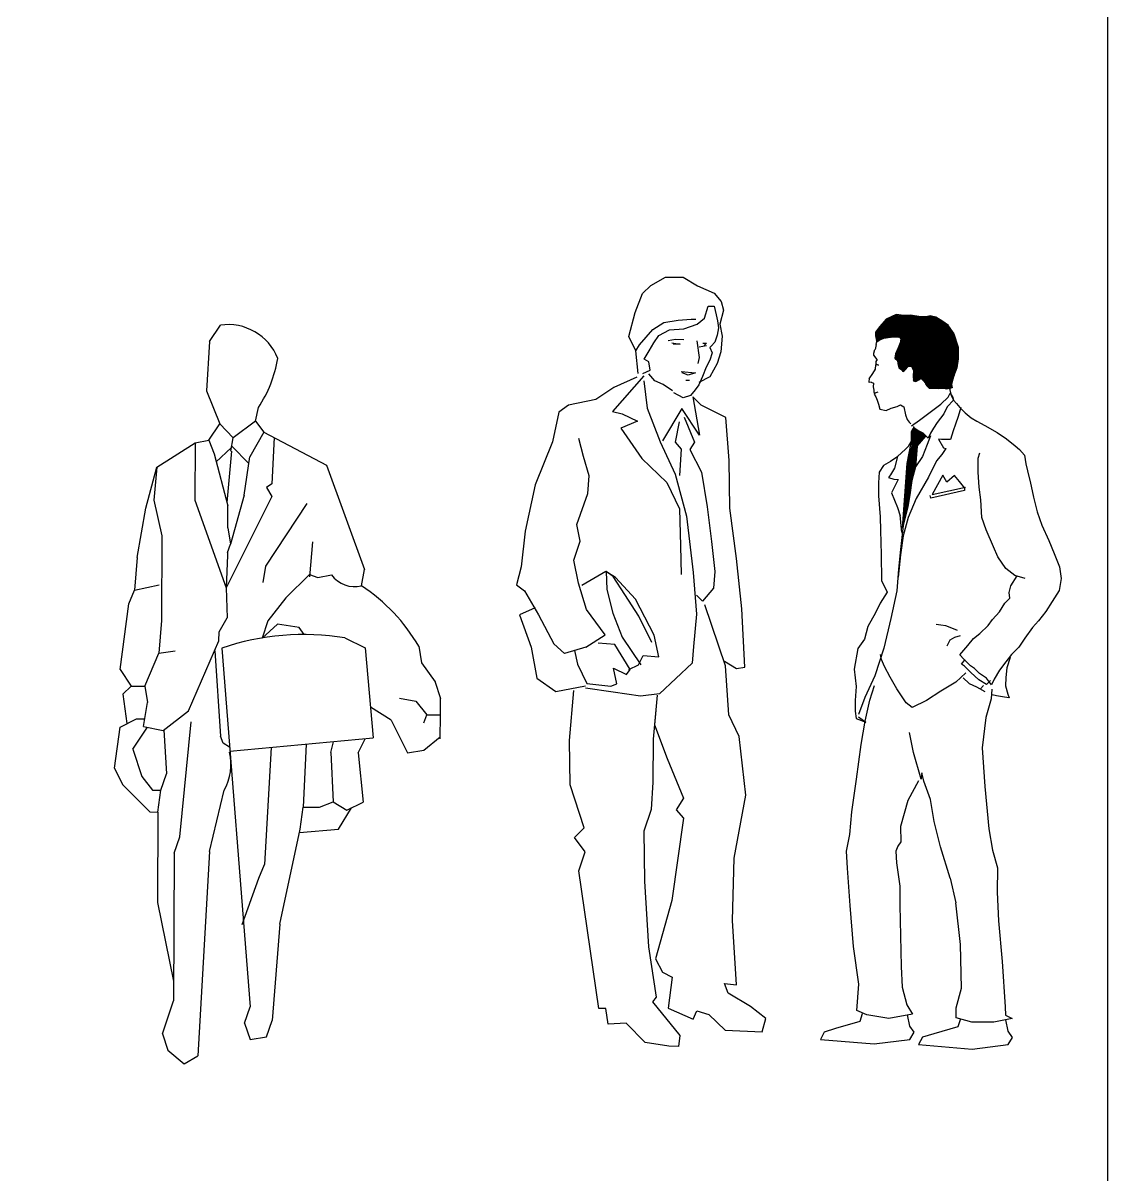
# Model space of a CAD drawing. Header units: millimetres. Extents: x 577 to 2337, y 236 to 943.
# Drawn here: x 760.861 to 763.358, y 705.324 to 707.976 of the extents above; entities that cross this region are included whole.
import ezdxf

# ---------------------------------------------------------------- set-up
doc = ezdxf.new("R2010")
doc.units = ezdxf.units.MM
doc.header["$LTSCALE"] = 0.01
doc.layers.add('06-Furn', color=4, linetype='Continuous')

# ---------------------------------------------------------------- blocks, each defined once
blk = doc.blocks.new('4')
at = {"layer": '06-Furn', "color": 8}
for p, q in [((0.0579, 1.663), (0.0833, 1.7006)), ((0.0579, 1.663), (0.0511, 1.5496)), ((0.0511, 1.5496), (0.0822, 1.4738)), ((0.1642, 1.4798), (0.1706, 1.5112)), ((0.0569, 1.4362), (0.0822, 1.4738)), ((0.0822, 1.4738), (0.1125, 1.4416)), ((0.1642, 1.4798), (0.1125, 1.4416)), ((0.1642, 1.4798), (0.183, 1.4545)), ((0.0253, 1.43), (0.0569, 1.4362)), ((0.0569, 1.4362), (0.0693, 1.4046)), ((0.1072, 1.4107), (0.1125, 1.4416)), ((0.183, 1.4545), (0.1512, 1.3979)), ((0.183, 1.4545), (0.3275, 1.3782)), ((0.207, 1.4418), (0.2014, 1.3353)), ((-0.0631, 1.3737), (0.0253, 1.43)), ((0.0253, 1.43), (0.0248, 1.2977)), ((0.1086, 1.419), (0.0728, 1.3856)), ((0.1087, 1.4107), (0.0983, 1.2925)), ((0.1092, 1.4224), (0.1489, 1.3826)), ((0.0693, 1.4046), (0.1003, 1.2848)), ((0.1382, 1.3098), (0.1512, 1.3979)), ((-0.0887, 1.2793), (-0.0631, 1.3737)), ((-0.0631, 1.3737), (-0.0697, 1.2981)), ((0.3275, 1.3782), (0.4146, 1.1384)), ((0.2014, 1.3353), (0.189, 1.3267)), ((0.189, 1.3267), (0.2014, 1.3067)), ((0.2014, 1.3067), (0.0963, 1.096)), ((0.1382, 1.3098), (0.1062, 1.1965)), ((-0.1081, 1.166), (-0.0887, 1.2793)), ((-0.0697, 1.2981), (-0.0512, 1.2161)), ((0.0248, 1.2977), (0.0963, 1.096)), ((0.1001, 1.2344), (0.1003, 1.2848)), ((0.1879, 1.1458), (0.283, 1.2902)), ((0.1001, 1.2344), (0.1062, 1.1965)), ((-0.0512, 1.2161), (-0.0521, 1.0208)), ((0.0998, 1.1777), (0.1062, 1.1965)), ((0.2952, 1.202), (0.2881, 1.1212)), ((0.0998, 1.1714), (0.0963, 1.096)), ((0.0998, 1.1777), (0.0998, 1.1714)), ((-0.1081, 1.166), (-0.1148, 1.0904)), ((0.1814, 1.108), (0.1879, 1.1458)), ((0.2886, 1.1264), (0.234, 1.073)), ((0.2886, 1.1264), (0.3075, 1.12)), ((0.3075, 1.12), (0.339, 1.1262)), ((0.4082, 1.1007), (0.4146, 1.1384)), ((-0.1275, 1.059), (-0.1148, 1.0904)), ((-0.1148, 1.0904), (-0.058, 1.1028)), ((0.0963, 1.096), (0.0985, 1.0269)), ((0.234, 1.073), (0.1922, 1.0198)), ((-0.1471, 0.9079), (-0.1275, 1.059)), ((-0.0521, 1.0208), (-0.0587, 0.9453)), ((0.0801, 0.995), (0.0985, 1.0269)), ((0.1922, 1.0198), (0.1791, 0.9805)), ((0.215, 1.0122), (0.1791, 0.9805)), ((0.2645, 1.0046), (0.215, 1.0122)), ((0.08, 0.974), (0.0801, 0.995)), ((0.2759, 0.9885), (0.2645, 1.0046)), ((0.01, 0.8127), (0.08, 0.974)), ((0.0862, 0.9572), (0.1518, 0.1316)), ((0.37, 0.9811), (0.4161, 0.9578)), ((0.4161, 0.9578), (0.4352, 0.7504)), ((0.5398, 0.9615), (0.546, 0.9236)), ((-0.0906, 0.8698), (-0.0587, 0.9453)), ((-0.0587, 0.9453), (-0.0209, 0.9514)), ((0.0701, 0.9514), (0.0838, 0.7546)), ((-0.1471, 0.9079), (-0.1221, 0.87)), ((0.546, 0.9236), (0.5773, 0.8794)), ((0.5767, 0.8813), (0.5897, 0.8415)), ((-0.1411, 0.8511), (-0.1221, 0.87)), ((-0.1411, 0.8511), (-0.1317, 0.7835)), ((-0.1221, 0.87), (-0.0906, 0.8698)), ((-0.0906, 0.8698), (-0.0844, 0.832)), ((-0.0938, 0.7772), (-0.0844, 0.832)), ((0.4952, 0.842), (0.533, 0.8355)), ((0.533, 0.8355), (0.558, 0.8039)), ((0.5895, 0.8038), (0.5897, 0.8415)), ((-0.0482, 0.7678), (0.01, 0.8127)), ((0.4761, 0.7917), (0.4287, 0.8215)), ((0.5516, 0.785), (0.558, 0.8039)), ((0.558, 0.8039), (0.5895, 0.8038)), ((0.5893, 0.7481), (0.5895, 0.8038)), ((-0.1607, 0.6811), (-0.1477, 0.7756)), ((-0.1477, 0.7756), (-0.1098, 0.7943)), ((-0.1185, 0.725), (-0.0847, 0.7753)), ((-0.1098, 0.7943), (-0.0909, 0.7942)), ((-0.0938, 0.7772), (-0.0482, 0.7678)), ((-0.0102, 0.523), (0.0162, 0.7874)), ((0.4761, 0.7917), (0.5135, 0.7159)), ((-0.0469, 0.7688), (-0.0411, 0.668)), ((0.0899, 0.7388), (0.0838, 0.7546)), ((0.1051, 0.7197), (0.4352, 0.7504)), ((0.4001, 0.7164), (0.4164, 0.7486)), ((0.5514, 0.722), (0.5893, 0.7534)), ((-0.1185, 0.725), (-0.0978, 0.6619)), ((0.1043, 0.7294), (0.0899, 0.7388)), ((0.1998, 0.7285), (0.1848, 0.4591)), ((0.2808, 0.736), (0.2736, 0.591)), ((0.3371, 0.7167), (0.3435, 0.7419)), ((0.3371, 0.7167), (0.3429, 0.6033)), ((0.4001, 0.7164), (0.4122, 0.6029)), ((0.5135, 0.7159), (0.5514, 0.722)), ((-0.1607, 0.6811), (-0.142, 0.6432)), ((-0.0539, 0.6302), (-0.0411, 0.668)), ((-0.142, 0.6432), (-0.0793, 0.58)), ((-0.0978, 0.6619), (-0.0728, 0.6303)), ((-0.0728, 0.6303), (-0.0539, 0.6302)), ((-0.0604, 0.5799), (-0.0539, 0.6302)), ((0.0583, 0.4894), (0.0918, 0.63)), ((0.267, 0.5406), (0.2736, 0.591)), ((0.2736, 0.591), (0.3114, 0.5908)), ((0.3114, 0.5908), (0.3429, 0.6033)), ((0.3429, 0.6033), (0.3743, 0.5842)), ((0.3552, 0.5402), (0.3852, 0.5896)), ((0.3743, 0.5842), (0.4122, 0.6029)), ((-0.0793, 0.58), (-0.0604, 0.5799)), ((-0.0604, 0.5799), (-0.0613, 0.372)), ((0.2197, 0.3216), (0.267, 0.5406)), ((0.2654, 0.5331), (0.3552, 0.5402)), ((-0.023, 0.4852), (-0.0102, 0.523)), ((-0.023, 0.4852), (-0.0245, 0.145)), ((0.0583, 0.4894), (0.0316, 0.0188)), ((0.172, 0.4276), (0.1848, 0.4591)), ((0.1337, 0.3207), (0.172, 0.4276)), ((-0.0613, 0.372), (-0.0243, 0.1904)), ((0.2197, 0.3216), (0.2021, 0.0999)), ((-0.0501, 0.0695), (-0.0245, 0.145)), ((0.139, 0.0939), (0.1518, 0.1316)), ((0.139, 0.0939), (0.1515, 0.056)), ((0.1893, 0.0621), (0.2021, 0.0999)), ((-0.0501, 0.0695), (-0.0377, 0.0317)), ((0.1515, 0.056), (0.1893, 0.0621)), ((-0.0377, 0.0317), (0, 0)), ((0, 0), (0.0316, 0.0188))]:
    blk.add_line(p, q, dxfattribs=at)
for centre, radius, start, end in [((0.1014, 1.5797), 0.1223, 21.4463, 98.5472), ((-0.0679, 1.6706), 0.2869, 326.2485, 350.7335), ((0.3925, 1.1647), 0.0659, 215.7624, 283.754), ((0.1769, 0.75), 0.4201, 30.2266, 56.5925), ((0.2763, 0.3955), 0.593, 80.9112, 108.697), ((-0.0111, 0.6891), 0.1186, 330.1179, 13.9624)]:
    blk.add_arc(centre, radius, start, end, dxfattribs=at)
blk = doc.blocks.new('*X15')
at = {"color": 0}
for p, q in [((-0.94, 62), (-0.26, 62.67)), ((-0.9, 61.95), (0.01, 62.86)), ((-0.86, 61.9), (0.08, 62.84)), ((-0.82, 61.85), (0.12, 62.79)), ((-0.78, 61.8), (0.16, 62.74)), ((-0.74, 61.76), (0.19, 62.68)), ((0.27, 62.04), (-0.32, 62.63)), ((0.28, 62.13), (-0.27, 62.67)), ((0.28, 62.22), (-0.21, 62.7)), ((0.27, 62.31), (-0.16, 62.74)), ((0.27, 62.4), (-0.11, 62.78)), ((0.25, 62.5), (-0.06, 62.81)), ((0.2, 62.65), (0, 62.85)), ((-1.02, 62.09), (-0.81, 62.3)), ((0.28, 60.89), (-1, 62.17)), ((0.31, 60.76), (-1, 62.08)), ((-0.98, 62.05), (-0.53, 62.49)), ((0.24, 61.01), (-0.95, 62.2)), ((0.2, 61.14), (-0.9, 62.24)), ((0.17, 61.26), (-0.85, 62.28)), ((0.19, 61.33), (-0.79, 62.31)), ((0.21, 61.39), (-0.74, 62.35)), ((-0.7, 61.71), (0.21, 62.61)), ((0.23, 61.46), (-0.69, 62.38)), ((-0.66, 61.66), (0.23, 62.55)), ((0.26, 61.53), (-0.64, 62.42)), ((-0.62, 61.61), (0.26, 62.49)), ((0.26, 61.61), (-0.58, 62.45)), ((-0.58, 61.56), (0.27, 62.4)), ((-0.54, 61.51), (0.27, 62.32)), ((0.26, 61.7), (-0.53, 62.49)), ((-0.5, 61.47), (0.27, 62.23)), ((0.27, 61.78), (-0.48, 62.53)), ((-0.46, 61.42), (0.28, 62.15)), ((0.27, 61.87), (-0.42, 62.56)), ((-0.42, 61.37), (0.27, 62.06)), ((0.27, 61.95), (-0.37, 62.6)), ((-0.37, 61.32), (0.27, 61.97)), ((-0.33, 61.27), (0.27, 61.88)), ((-0.29, 61.22), (0.27, 61.79)), ((-0.28, 61.15), (0.26, 61.69)), ((-0.28, 61.06), (0.26, 61.6)), ((0.35, 60.64), (-0.58, 61.57)), ((0.38, 60.52), (-0.29, 61.19)), ((0.42, 60.39), (-0.28, 61.09)), ((-0.27, 60.98), (0.25, 61.5)), ((0.46, 60.27), (-0.27, 60.99)), ((-0.26, 60.9), (0.2, 61.37)), ((-0.26, 60.82), (0.17, 61.25)), ((0.49, 60.14), (-0.26, 60.9)), ((-0.25, 60.74), (0.19, 61.18)), ((0.53, 60.02), (-0.25, 60.8)), ((0.56, 59.89), (-0.25, 60.7)), ((-0.24, 60.66), (0.21, 61.11)), ((-0.24, 60.58), (0.23, 61.04)), ((0.6, 59.77), (-0.24, 60.61)), ((-0.23, 60.49), (0.25, 60.97)), ((-0.22, 60.41), (0.27, 60.91)), ((-0.21, 60.33), (0.29, 60.84)), ((-0.21, 60.25), (0.31, 60.77)), ((-0.2, 60.17), (0.33, 60.7)), ((-0.19, 60.09), (0.35, 60.63)), ((-0.19, 60.01), (0.37, 60.56)), ((0.63, 59.65), (-0.23, 60.51)), ((0.64, 59.55), (-0.22, 60.41)), ((0.65, 59.46), (-0.21, 60.32)), ((0.65, 59.36), (-0.2, 60.22)), ((0.66, 59.27), (-0.2, 60.12)), ((0.67, 59.17), (-0.19, 60.03)), ((-0.18, 59.93), (0.39, 60.49)), ((0.67, 59.08), (-0.18, 59.93)), ((-0.17, 59.84), (0.41, 60.43)), ((0.68, 58.98), (-0.17, 59.83)), ((-0.16, 59.76), (0.43, 60.36)), ((-0.16, 59.68), (0.45, 60.29)), ((0.69, 58.89), (-0.16, 59.74)), ((-0.15, 59.6), (0.47, 60.22)), ((0.7, 58.79), (-0.15, 59.64)), ((-0.14, 59.52), (0.49, 60.15)), ((-0.14, 59.44), (0.51, 60.08)), ((0.7, 58.69), (-0.14, 59.54)), ((-0.13, 59.36), (0.53, 60.01)), ((-0.11, 59.29), (0.55, 59.95)), ((-0.09, 59.22), (0.57, 59.88)), ((-0.07, 59.15), (0.59, 59.81)), ((-0.05, 59.08), (0.61, 59.74)), ((-0.03, 59.01), (0.63, 59.67)), ((-0.01, 58.94), (0.64, 59.59)), ((0.01, 58.87), (0.64, 59.51)), ((0.71, 58.6), (-0.14, 59.45)), ((0.72, 58.5), (-0.12, 59.34)), ((0.72, 58.41), (-0.09, 59.22)), ((0.73, 58.31), (-0.06, 59.1)), ((0.74, 58.22), (-0.02, 58.98)), ((0.74, 58.12), (0.01, 58.85)), ((0.03, 58.8), (0.65, 59.43)), ((0.05, 58.74), (0.66, 59.35)), ((0.75, 58.03), (0.05, 58.73)), ((0.07, 58.67), (0.66, 59.26)), ((0.08, 58.6), (0.67, 59.18)), ((0.76, 57.93), (0.08, 58.61)), ((0.1, 58.53), (0.67, 59.1)), ((0.12, 58.46), (0.68, 59.02)), ((0.76, 57.84), (0.12, 58.49)), ((0.14, 58.39), (0.69, 58.93)), ((0.16, 58.32), (0.69, 58.85)), ((0.18, 58.25), (0.7, 58.77)), ((0.2, 58.18), (0.7, 58.69)), ((0.22, 58.11), (0.71, 58.6)), ((0.23, 58.04), (0.71, 58.52)), ((0.77, 57.74), (0.15, 58.36)), ((0.78, 57.65), (0.18, 58.24)), ((0.78, 57.55), (0.22, 58.12)), ((0.79, 57.46), (0.23, 58.02)), ((0.24, 57.96), (0.72, 58.44)), ((0.25, 57.88), (0.73, 58.36)), ((0.8, 57.36), (0.25, 57.91)), ((0.26, 57.8), (0.73, 58.27)), ((0.8, 57.27), (0.26, 57.81)), ((0.27, 57.73), (0.74, 58.19)), ((0.28, 57.65), (0.74, 58.11)), ((0.81, 57.17), (0.28, 57.71)), ((0.82, 57.08), (0.29, 57.6)), ((0.3, 57.57), (0.75, 58.03)), ((0.31, 57.49), (0.76, 57.94)), ((0.83, 56.98), (0.31, 57.5)), ((0.32, 57.42), (0.76, 57.86)), ((0.33, 57.34), (0.77, 57.78)), ((0.34, 57.26), (0.77, 57.7)), ((0.35, 57.18), (0.78, 57.61)), ((0.36, 57.11), (0.79, 57.53)), ((0.37, 57.03), (0.79, 57.45)), ((0.83, 56.89), (0.32, 57.4)), ((0.84, 56.79), (0.33, 57.29)), ((0.85, 56.7), (0.35, 57.19)), ((0.85, 56.6), (0.36, 57.09)), ((0.38, 56.95), (0.8, 57.37)), ((0.86, 56.5), (0.38, 56.99)), ((0.39, 56.87), (0.8, 57.28)), ((0.87, 56.41), (0.39, 56.88)), ((0.41, 56.8), (0.81, 57.2)), ((0.87, 56.31), (0.41, 56.78)), ((0.42, 56.72), (0.82, 57.12)), ((0.88, 56.22), (0.42, 56.68)), ((0.43, 56.64), (0.82, 57.04)), ((0.44, 56.57), (0.83, 56.95)), ((0.89, 56.12), (0.44, 56.57)), ((0.45, 56.49), (0.83, 56.87)), ((0.89, 56.03), (0.45, 56.47)), ((0.46, 56.41), (0.84, 56.79)), ((0.47, 56.34), (0.84, 56.71)), ((0.49, 56.26), (0.85, 56.62)), ((0.5, 56.18), (0.86, 56.54)), ((0.51, 56.1), (0.86, 56.46)), ((0.52, 56.03), (0.87, 56.38)), ((0.9, 55.93), (0.47, 56.36)), ((0.91, 55.84), (0.48, 56.26)), ((0.91, 55.74), (0.5, 56.16)), ((0.92, 55.65), (0.52, 56.05)), ((0.53, 55.95), (0.87, 56.29)), ((0.93, 55.55), (0.53, 55.95)), ((0.54, 55.87), (0.88, 56.21)), ((0.55, 55.8), (0.89, 56.13)), ((0.93, 55.46), (0.55, 55.85)), ((0.94, 55.36), (0.56, 55.74)), ((0.56, 55.72), (0.89, 56.05)), ((0.58, 55.65), (0.9, 55.96)), ((0.95, 55.27), (0.59, 55.63)), ((0.6, 55.58), (0.9, 55.88)), ((0.62, 55.51), (0.91, 55.8)), ((0.96, 55.17), (0.62, 55.51)), ((0.64, 55.44), (0.92, 55.72)), ((0.65, 55.37), (0.92, 55.63)), ((0.96, 55.08), (0.65, 55.39)), ((0.67, 55.29), (0.93, 55.55)), ((0.69, 55.22), (0.93, 55.47)), ((0.71, 55.15), (0.94, 55.39)), ((0.97, 54.98), (0.68, 55.27)), ((0.98, 54.89), (0.71, 55.16)), ((0.72, 55.08), (0.95, 55.3)), ((0.98, 54.79), (0.73, 55.04)), ((0.74, 55.01), (0.95, 55.22)), ((0.76, 54.94), (0.96, 55.14)), ((0.99, 54.7), (0.76, 54.92)), ((0.78, 54.87), (0.96, 55.06)), ((0.79, 54.8), (0.97, 54.97)), ((1, 54.6), (0.79, 54.8)), ((0.81, 54.73), (0.98, 54.89)), ((1, 54.51), (0.82, 54.68)), ((0.83, 54.66), (0.98, 54.81)), ((0.85, 54.59), (0.99, 54.73)), ((1.01, 54.41), (0.85, 54.57)), ((0.87, 54.52), (0.99, 54.64)), ((0.88, 54.45), (1, 54.56)), ((1.02, 54.31), (0.88, 54.45)), ((0.9, 54.38), (1, 54.48)), ((1.02, 54.22), (0.91, 54.33)), ((0.92, 54.3), (1.01, 54.4)), ((0.94, 54.23), (1.02, 54.31)), ((1.03, 54.12), (0.94, 54.21)), ((0.95, 54.16), (1.02, 54.23)), ((0.97, 54.09), (1.03, 54.15)), ((1.04, 54.03), (0.97, 54.1)), ((0.99, 54.02), (1.03, 54.07)), ((1.04, 53.93), (1, 53.97)), ((1.01, 53.95), (1.04, 53.98)), ((1.03, 53.89), (1.05, 53.9)), ((1.05, 53.84), (1.04, 53.85)), ((1.05, 53.82), (1.05, 53.82))]:
    blk.add_line(p, q, dxfattribs=at)
blk = doc.blocks.new('*X16')
at = {"color": 0}
for p, q in [((-3.97, 68.87), (0.26, 73.09)), ((-3.95, 68.79), (0.35, 73.1)), ((-3.94, 68.72), (0.43, 73.09)), ((-3.92, 68.64), (0.51, 73.08)), ((-3.77, 68), (1.3, 73.08)), ((-3.74, 67.94), (1.4, 73.08)), ((-3.72, 67.87), (1.49, 73.09)), ((-3.7, 67.81), (1.59, 73.1)), ((-3.68, 67.74), (1.67, 73.09)), ((2.19, 71.09), (0.2, 73.08)), ((2.29, 71.08), (0.27, 73.09)), ((2.38, 71.07), (0.35, 73.1)), ((2.48, 71.06), (0.45, 73.09)), ((2.59, 71.04), (0.55, 73.08)), ((3.44, 70.9), (1.26, 73.07)), ((3.45, 70.97), (1.34, 73.08)), ((3.47, 71.04), (1.43, 73.08)), ((3.48, 71.12), (1.51, 73.09)), ((3.5, 71.19), (1.59, 73.1)), ((-4.01, 69.09), (-0.06, 73.04)), ((-4.01, 69.18), (-0.17, 73.02)), ((-4.01, 69.27), (-0.27, 73)), ((-4.01, 69.36), (-0.38, 72.98)), ((-4.01, 69.45), (-0.48, 72.97)), ((-4.01, 69.53), (-0.58, 72.96)), ((-4.01, 69.62), (-0.67, 72.95)), ((-4.01, 69.71), (-0.77, 72.95)), ((-4.01, 69.8), (-0.87, 72.94)), ((-4.01, 70.15), (-1.22, 72.94)), ((-4.01, 69.89), (-0.96, 72.93)), ((-4.01, 70.06), (-1.14, 72.93)), ((-4.01, 69.98), (-1.06, 72.92)), ((-3.99, 69.02), (0.04, 73.05)), ((-3.98, 68.94), (0.15, 73.07)), ((-3.97, 70.27), (-1.29, 72.96)), ((-3.93, 70.4), (-1.36, 72.98)), ((-3.91, 68.57), (0.59, 73.07)), ((-3.9, 68.49), (0.67, 73.06)), ((-3.89, 70.53), (-1.42, 73)), ((-3.88, 68.42), (0.75, 73.05)), ((-3.87, 68.34), (0.83, 73.05)), ((-3.85, 68.27), (0.93, 73.05)), ((-3.85, 70.66), (-1.51, 73)), ((-3.83, 68.2), (1.02, 73.06)), ((-3.81, 68.14), (1.11, 73.06)), ((-3.81, 70.79), (-1.63, 72.97)), ((-3.79, 68.07), (1.21, 73.07)), ((-3.77, 70.92), (-1.74, 72.95)), ((-3.73, 71.05), (-1.86, 72.92)), ((-3.68, 71.18), (-2, 72.87)), ((-3.66, 67.67), (1.73, 73.06)), ((-3.64, 67.61), (1.79, 73.03)), ((-3.64, 71.31), (-2.27, 72.68)), ((-3.61, 67.54), (1.85, 73)), ((-3.59, 67.47), (1.91, 72.98)), ((-3.57, 67.41), (1.97, 72.95)), ((-3.56, 71.48), (-2.55, 72.49)), ((-3.55, 67.34), (2.04, 72.92)), ((-3.53, 67.27), (2.1, 72.9)), ((-3.5, 67.21), (2.16, 72.87)), ((-3.48, 67.14), (2.22, 72.84)), ((-3.46, 67.07), (2.28, 72.81)), ((-3.44, 67.01), (2.34, 72.79)), ((-3.42, 66.94), (2.4, 72.76)), ((-3.41, 66.59), (2.59, 72.6)), ((-3.41, 66.5), (2.63, 72.55)), ((-3.39, 66.87), (2.46, 72.73)), ((-3.39, 66.7), (2.55, 72.65)), ((-3.37, 66.81), (2.51, 72.69)), ((-3.3, 71.83), (-2.82, 72.31)), ((0.5, 68.44), (-3.12, 72.07)), ((1.04, 68), (-3.09, 72.12)), ((1.08, 68.04), (-3.04, 72.16)), ((1.12, 68.09), (-2.99, 72.2)), ((1.16, 68.13), (-2.93, 72.23)), ((1.2, 68.18), (-2.88, 72.27)), ((1.25, 68.23), (-2.83, 72.3)), ((1.29, 68.27), (-2.78, 72.34)), ((1.33, 68.32), (-2.72, 72.37)), ((1.36, 68.38), (-2.67, 72.41)), ((1.38, 68.45), (-2.62, 72.45)), ((1.4, 68.52), (-2.57, 72.48)), ((1.41, 68.59), (-2.51, 72.52)), ((1.43, 68.66), (-2.46, 72.55)), ((1.45, 68.73), (-2.41, 72.59)), ((1.47, 68.8), (-2.36, 72.62)), ((1.49, 68.87), (-2.3, 72.66)), ((1.51, 68.94), (-2.25, 72.7)), ((1.54, 69), (-2.2, 72.73)), ((1.58, 69.04), (-2.14, 72.77)), ((1.62, 69.09), (-2.09, 72.8)), ((1.67, 69.13), (-2.04, 72.84)), ((1.71, 69.18), (-1.99, 72.87)), ((1.74, 69.23), (-1.93, 72.9)), ((1.69, 69.37), (-1.86, 72.92)), ((1.64, 69.52), (-1.78, 72.94)), ((1.58, 69.66), (-1.71, 72.95)), ((1.53, 69.8), (-1.64, 72.97)), ((1.48, 69.94), (-1.57, 72.99)), ((1.42, 70.08), (-1.49, 73)), ((1.37, 70.22), (-1.39, 72.99)), ((1.32, 70.36), (-1.27, 72.95)), ((1.27, 70.51), (-1.16, 72.93)), ((1.21, 70.65), (-1.06, 72.92)), ((1.19, 70.76), (-0.98, 72.93)), ((1.17, 70.86), (-0.9, 72.94)), ((1.16, 70.97), (-0.82, 72.94)), ((1.2, 71.02), (-0.74, 72.95)), ((1.25, 71.05), (-0.65, 72.96)), ((1.3, 71.09), (-0.57, 72.96)), ((1.38, 71.1), (-0.49, 72.97)), ((1.47, 71.1), (-0.41, 72.98)), ((1.55, 71.1), (-0.34, 72.99)), ((1.64, 71.1), (-0.26, 73)), ((1.73, 71.11), (-0.18, 73.02)), ((1.81, 71.11), (-0.11, 73.03)), ((1.9, 71.11), (-0.03, 73.04)), ((2, 71.1), (0.04, 73.05)), ((2.09, 71.09), (0.12, 73.07)), ((2.71, 71.01), (0.65, 73.07)), ((2.83, 70.98), (0.75, 73.05)), ((2.94, 70.95), (0.85, 73.04)), ((3.13, 70.85), (0.93, 73.05)), ((3.39, 70.68), (1.01, 73.06)), ((3.41, 70.75), (1.1, 73.06)), ((1.17, 71), (2.68, 72.5)), ((3.42, 70.82), (1.18, 73.07)), ((1.36, 71.09), (2.72, 72.45)), ((1.45, 71.1), (2.76, 72.41)), ((1.54, 71.1), (2.8, 72.36)), ((1.63, 71.1), (2.84, 72.31)), ((3.5, 71.28), (1.71, 73.07)), ((1.72, 71.11), (2.88, 72.26)), ((1.81, 71.11), (2.92, 72.22)), ((3.49, 71.37), (1.87, 73)), ((1.9, 71.11), (2.96, 72.17)), ((1.98, 71.1), (3, 72.12)), ((3.49, 71.47), (2.03, 72.93)), ((2.06, 71.1), (3.04, 72.07)), ((3.48, 71.56), (2.19, 72.85)), ((2.97, 72.16), (2.35, 72.78)), ((0.07, 67.19), (-3.74, 71)), ((0.07, 67.28), (-3.72, 71.07)), ((0.07, 67.37), (-3.7, 71.14)), ((0.07, 67.46), (-3.68, 71.21)), ((0.06, 67.55), (-3.66, 71.27)), ((0.06, 67.64), (-3.63, 71.34)), ((0.06, 67.73), (-3.61, 71.41)), ((0.06, 67.82), (-3.58, 71.46)), ((0.06, 67.91), (-3.54, 71.51)), ((0.05, 68), (-3.5, 71.56)), ((0.07, 68.08), (-3.46, 71.61)), ((0.1, 68.14), (-3.43, 71.66)), ((0.12, 68.2), (-3.39, 71.71)), ((0.15, 68.26), (-3.35, 71.76)), ((0.17, 68.33), (-3.31, 71.81)), ((0.2, 68.39), (-3.27, 71.86)), ((0.23, 68.45), (-3.24, 71.91)), ((0.3, 68.46), (-3.2, 71.97)), ((0.4, 68.45), (-3.16, 72.02)), ((2.15, 71.09), (3.08, 72.03)), ((2.23, 71.08), (3.12, 71.98)), ((2.31, 71.08), (3.17, 71.93)), ((2.39, 71.07), (3.21, 71.88)), ((2.47, 71.06), (3.25, 71.84)), ((2.55, 71.05), (3.29, 71.79)), ((2.62, 71.03), (3.33, 71.74)), ((2.69, 71.01), (3.37, 71.69)), ((2.76, 71), (3.41, 71.65)), ((2.83, 70.98), (3.45, 71.6)), ((2.9, 70.96), (3.48, 71.54)), ((2.97, 70.94), (3.49, 71.46)), ((3.03, 70.92), (3.49, 71.37)), ((3.09, 70.88), (3.5, 71.29)), ((3.14, 70.85), (3.5, 71.21)), ((3.19, 70.81), (3.48, 71.09)), ((-0.93, 67.04), (-4.01, 70.12)), ((-0.96, 66.99), (-4.01, 70.03)), ((-0.99, 66.93), (-4.01, 69.94)), ((-0.89, 67.09), (-4, 70.2)), ((-0.85, 67.14), (-3.98, 70.27)), ((-0.81, 67.19), (-3.95, 70.33)), ((-0.76, 67.23), (-3.93, 70.4)), ((-0.72, 67.28), (-3.91, 70.47)), ((-0.68, 67.32), (-3.89, 70.53)), ((-0.63, 67.37), (-3.87, 70.6)), ((-0.47, 67.29), (-3.85, 70.67)), ((-0.19, 67.1), (-3.83, 70.74)), ((-0.1, 67.1), (-3.8, 70.8)), ((-0.03, 67.11), (-3.78, 70.87)), ((0.05, 67.13), (-3.76, 70.94)), ((-3.34, 66.49), (1.15, 70.98)), ((-3.27, 66.47), (1.17, 70.91)), ((-3.19, 66.46), (1.18, 70.83)), ((-3.12, 66.44), (1.19, 70.75)), ((-3.05, 66.43), (1.21, 70.68)), ((-2.97, 66.41), (1.23, 70.61)), ((-2.86, 66.43), (1.25, 70.55)), ((-2.76, 66.45), (1.27, 70.48)), ((-2.65, 66.47), (1.3, 70.42)), ((-2.55, 66.49), (1.32, 70.35)), ((-2.46, 66.49), (1.35, 70.29)), ((-2.37, 66.49), (1.37, 70.23)), ((-2.28, 66.49), (1.4, 70.16)), ((-2.19, 66.49), (1.42, 70.1)), ((-2.1, 66.49), (1.44, 70.03)), ((-2.02, 66.49), (1.47, 69.97)), ((3.25, 70.77), (3.45, 70.98)), ((3.3, 70.74), (3.43, 70.87)), ((3.35, 70.7), (3.41, 70.76)), ((-1.02, 66.87), (-4.01, 69.85)), ((-1.05, 66.81), (-4.01, 69.77)), ((-1.08, 66.75), (-4.01, 69.68)), ((-1.12, 66.71), (-4.01, 69.59)), ((-1.18, 66.67), (-4.01, 69.5)), ((-1.23, 66.64), (-4.01, 69.41)), ((-1.28, 66.6), (-4.01, 69.32)), ((-1.33, 66.56), (-4.01, 69.24)), ((-1.38, 66.53), (-4.01, 69.15)), ((-1.44, 66.49), (-4, 69.05)), ((-1.52, 66.49), (-3.98, 68.95)), ((-1.93, 66.49), (1.49, 69.9)), ((-1.84, 66.49), (1.52, 69.84)), ((0.24, 68.47), (1.54, 69.78)), ((0.32, 68.46), (1.56, 69.71)), ((0.39, 68.45), (1.59, 69.65)), ((0.47, 68.44), (1.61, 69.58)), ((0.54, 68.42), (1.64, 69.52)), ((0.58, 68.38), (1.66, 69.45)), ((0.63, 68.33), (1.68, 69.39)), ((0.67, 68.29), (1.71, 69.33)), ((0.72, 68.25), (1.73, 69.26)), ((0.76, 68.2), (1.51, 68.95)), ((-1.61, 66.49), (-3.96, 68.84)), ((-1.7, 66.49), (-3.94, 68.73)), ((-1.79, 66.49), (-3.92, 68.62)), ((-1.87, 66.49), (-3.9, 68.51)), ((-1.96, 66.49), (-3.88, 68.41)), ((-2.05, 66.49), (-3.86, 68.3)), ((-2.14, 66.49), (-3.82, 68.17)), ((-2.23, 66.49), (-3.78, 68.03)), ((-2.32, 66.49), (-3.73, 67.9)), ((-1.75, 66.49), (0.23, 68.47)), ((-1.66, 66.49), (0.17, 68.32)), ((-1.57, 66.49), (0.11, 68.17)), ((-0.59, 67.38), (0.05, 68.02)), ((-0.54, 67.34), (0.06, 67.94)), ((0.81, 68.16), (1.48, 68.83)), ((0.85, 68.12), (1.45, 68.71)), ((0.9, 68.07), (1.42, 68.59)), ((0.94, 68.03), (1.38, 68.47)), ((0.99, 67.99), (1.35, 68.35)), ((-2.4, 66.49), (-3.69, 67.77)), ((-2.49, 66.49), (-3.65, 67.64)), ((-2.58, 66.48), (-3.6, 67.51)), ((-2.65, 66.47), (-3.56, 67.38)), ((-2.73, 66.46), (-3.52, 67.24)), ((-2.8, 66.44), (-3.47, 67.11)), ((-2.88, 66.43), (-3.43, 66.98)), ((-2.95, 66.42), (-3.39, 66.85)), ((-1.49, 66.49), (-0.93, 67.04)), ((-1.29, 66.6), (-1.02, 66.86)), ((-0.49, 67.3), (0.06, 67.85)), ((-0.44, 67.27), (0.06, 67.76)), ((-0.38, 67.23), (0.06, 67.68)), ((-0.33, 67.2), (0.06, 67.59)), ((-0.28, 67.16), (0.06, 67.5)), ((-0.23, 67.13), (0.07, 67.42)), ((-0.17, 67.09), (0.07, 67.33)), ((-0.07, 67.1), (0.07, 67.24)), ((0.04, 67.13), (0.07, 67.16)), ((-3.39, 66.49), (-3.42, 66.53)), ((-3.28, 66.47), (-3.41, 66.61)), ((-3.16, 66.45), (-3.4, 66.68)), ((-3.05, 66.43), (-3.38, 66.76))]:
    blk.add_line(p, q, dxfattribs=at)
blk = doc.blocks.new('body6')
at = {"layer": '06-Furn', "color": 8}
for p, q in [((812.9001, 714.5425), (812.9333, 714.5614)), ((812.9333, 714.5614), (812.9745, 714.561)), ((812.9745, 714.561), (813.0073, 714.5414)), ((812.8806, 714.5235), (812.9001, 714.5425)), ((813.0073, 714.5414), (813.0456, 714.5245)), ((812.8636, 714.4797), (812.8806, 714.5235)), ((813.0456, 714.5245), (813.0619, 714.505)), ((813.0619, 714.505), (813.0672, 714.4857)), ((812.8493, 714.4249), (812.8636, 714.4797)), ((813.023, 714.467), (813.0315, 714.4944)), ((813.0315, 714.4944), (813.0453, 714.4942)), ((813.0453, 714.4942), (813.0505, 714.4749)), ((813.0505, 714.4749), (813.0531, 714.4611)), ((813.0672, 714.4857), (813.0586, 714.4528)), ((813.4647, 714.4756), (813.4416, 714.4645)), ((813.4818, 714.4728), (813.4647, 714.4756)), ((813.4976, 714.4741), (813.4818, 714.4728)), ((813.5164, 714.4711), (813.4976, 714.4741)), ((812.9045, 714.4408), (812.9294, 714.457)), ((812.9294, 714.457), (812.9624, 714.4621)), ((812.9624, 714.4621), (812.9927, 714.4645)), ((812.976, 714.4427), (813.0063, 714.4534)), ((812.9927, 714.4645), (813.0037, 714.4644)), ((813.0063, 714.4534), (813.023, 714.467)), ((813.0531, 714.4611), (813.0557, 714.4446)), ((813.0586, 714.4528), (813.0638, 714.4253)), ((813.4271, 714.4481), (813.4167, 714.4346)), ((813.4416, 714.4645), (813.4271, 714.4481)), ((813.5335, 714.47), (813.5164, 714.4711)), ((813.5427, 714.472), (813.5335, 714.47)), ((813.5554, 714.4689), (813.5427, 714.472)), ((813.5715, 714.4593), (813.5554, 714.4689)), ((813.585, 714.4503), (813.5715, 714.4593)), ((813.5843, 714.4491), (813.5973, 714.4309)), ((812.8654, 714.3917), (812.8493, 714.4249)), ((812.8738, 714.4054), (812.9045, 714.4408)), ((812.9069, 714.4105), (812.918, 714.4269)), ((812.918, 714.4269), (812.9429, 714.4403)), ((812.9429, 714.4403), (812.976, 714.4427)), ((813.0528, 714.4281), (813.0471, 714.4117)), ((813.0557, 714.4446), (813.0528, 714.4281)), ((813.0638, 714.4253), (813.0606, 714.3896)), ((813.4167, 714.4346), (813.4168, 714.426)), ((813.4168, 714.426), (813.4181, 714.4193)), ((813.4363, 714.4206), (813.4565, 714.4239)), ((813.4565, 714.4239), (813.4717, 714.4228)), ((813.4717, 714.4228), (813.4753, 714.4196)), ((813.5973, 714.4309), (813.6073, 714.3998)), ((812.8654, 714.3917), (812.8738, 714.4054)), ((812.8957, 714.3914), (812.9069, 714.4105)), ((812.9399, 714.4156), (812.9564, 714.4182)), ((812.9481, 714.41), (812.9673, 714.4071)), ((812.9673, 714.4071), (812.9508, 714.4073)), ((812.9564, 714.4182), (812.9757, 714.418)), ((813.0059, 714.4149), (813.011, 714.3764)), ((813.0112, 714.4011), (813.0278, 714.4037)), ((813.0196, 714.4093), (813.0278, 714.4092)), ((813.0278, 714.4092), (813.0223, 714.4037)), ((813.0387, 714.4023), (813.0359, 714.3996)), ((813.0359, 714.3996), (813.0413, 714.387)), ((813.0471, 714.4117), (813.0387, 714.4023)), ((813.4131, 714.3862), (813.4154, 714.3949)), ((813.4181, 714.4066), (813.4158, 714.3944)), ((813.4181, 714.4193), (813.42, 714.4127)), ((813.4181, 714.4066), (813.42, 714.4132)), ((813.42, 714.4127), (813.4254, 714.4164)), ((813.4254, 714.4164), (813.4363, 714.4206)), ((813.4689, 714.3984), (813.4629, 714.3849)), ((813.4737, 714.4099), (813.4689, 714.3984)), ((813.4753, 714.4196), (813.4737, 714.4099)), ((813.6073, 714.3998), (813.6074, 714.373)), ((812.8704, 714.3394), (812.8654, 714.3917)), ((812.8845, 714.3722), (812.8957, 714.3914)), ((812.8954, 714.3666), (812.8845, 714.3722)), ((813.011, 714.3764), (813.0081, 714.3626)), ((813.0357, 714.3706), (813.0272, 714.3542)), ((813.0413, 714.387), (813.0357, 714.3706)), ((813.0606, 714.3896), (813.0521, 714.3622)), ((813.4127, 714.3816), (813.4131, 714.3862)), ((813.4208, 714.3718), (813.4127, 714.3816)), ((813.4208, 714.3718), (813.4179, 714.3669)), ((813.4629, 714.3849), (813.461, 714.3752)), ((813.461, 714.3752), (813.4671, 714.3691)), ((813.4671, 714.3691), (813.4684, 714.3618)), ((813.6074, 714.373), (813.6039, 714.3523)), ((812.8813, 714.3393), (812.8979, 714.3474)), ((812.8979, 714.3474), (812.8954, 714.3666)), ((812.9694, 714.3438), (813.0023, 714.3407)), ((813.0272, 714.3542), (813.0187, 714.3323)), ((813.0521, 714.3622), (813.0352, 714.3321)), ((813.4161, 714.3498), (813.4101, 714.3395)), ((813.4167, 714.3595), (813.4161, 714.3498)), ((813.424, 714.3584), (813.4167, 714.3595)), ((813.4179, 714.3669), (813.4179, 714.3615)), ((813.4179, 714.3615), (813.424, 714.3584)), ((813.4684, 714.3618), (813.4709, 714.3526)), ((813.4709, 714.3526), (813.4765, 714.349)), ((813.4765, 714.349), (813.4795, 714.3441)), ((813.4795, 714.3441), (813.4838, 714.3461)), ((813.4838, 714.3461), (813.4928, 714.3564)), ((813.4928, 714.3564), (813.4996, 714.3559)), ((813.4996, 714.3559), (813.5046, 714.3462)), ((813.5046, 714.3462), (813.5034, 714.334)), ((813.6039, 714.3523), (813.5967, 714.3327)), ((812.884, 714.3338), (812.8117, 714.2521)), ((812.8675, 714.3312), (812.815, 714.307)), ((812.8839, 714.3228), (812.8915, 714.2594)), ((812.9087, 714.3225), (812.8951, 714.3391)), ((812.9278, 714.314), (812.9087, 714.3225)), ((812.9858, 714.3354), (812.9721, 714.341)), ((812.9802, 714.3245), (812.9884, 714.3244)), ((813.0023, 714.3407), (812.9858, 714.3354)), ((813.0187, 714.3323), (813.0103, 714.3131)), ((813.0352, 714.3321), (813.0103, 714.3186)), ((813.4101, 714.3395), (813.4016, 714.3272)), ((813.4026, 714.3283), (813.4017, 714.3205)), ((813.4017, 714.3205), (813.4021, 714.3191)), ((813.4072, 714.3193), (813.4021, 714.3191)), ((813.4072, 714.3193), (813.4126, 714.3169)), ((813.4126, 714.3169), (813.4115, 714.3088)), ((813.5034, 714.334), (813.504, 714.3223)), ((813.504, 714.3223), (813.5096, 714.3212)), ((813.5096, 714.3212), (813.5162, 714.3249)), ((813.5162, 714.3249), (813.521, 714.3285)), ((813.521, 714.3285), (813.5303, 714.3194)), ((813.5303, 714.3194), (813.534, 714.3121)), ((813.5967, 714.3327), (813.592, 714.3144)), ((812.815, 714.307), (812.7735, 714.28)), ((812.9497, 714.3), (812.9278, 714.314)), ((812.9742, 714.2833), (812.9524, 714.2948)), ((812.9908, 714.2886), (812.9742, 714.2833)), ((813.0019, 714.3022), (812.9908, 714.2886)), ((813.0103, 714.3131), (813.0019, 714.3022)), ((813.4115, 714.3088), (813.4128, 714.301)), ((813.4128, 714.301), (813.4128, 714.2954)), ((813.4128, 714.2954), (813.4164, 714.2949)), ((813.4164, 714.2949), (813.414, 714.2918)), ((813.414, 714.2918), (813.4177, 714.2857)), ((813.4164, 714.2949), (813.4227, 714.2971)), ((813.534, 714.3121), (813.5407, 714.306)), ((813.5407, 714.306), (813.5517, 714.3056)), ((813.5517, 714.3056), (813.5614, 714.305)), ((813.5614, 714.305), (813.5726, 714.3057)), ((813.5726, 714.3057), (813.5811, 714.3039)), ((813.5811, 714.3039), (813.5872, 714.3058)), ((813.5837, 714.2851), (813.5885, 714.2942)), ((813.5933, 714.3064), (813.584, 714.3058)), ((813.5872, 714.3058), (813.5884, 714.2978)), ((813.5884, 714.2978), (813.5915, 714.2876)), ((813.5885, 714.2942), (813.5952, 714.2839)), ((813.592, 714.3144), (813.5933, 714.3064)), ((812.7101, 714.2669), (812.6879, 714.2507)), ((812.7735, 714.28), (812.7101, 714.2669)), ((812.9962, 714.2858), (813.0118, 714.1976)), ((813.0153, 714.2663), (812.9962, 714.2858)), ((813.0727, 714.2382), (813.0153, 714.2663)), ((813.4177, 714.2857), (813.4209, 714.2784)), ((813.4209, 714.2784), (813.4239, 714.2687)), ((813.4239, 714.2687), (813.4265, 714.2572)), ((813.4532, 714.2598), (813.4666, 714.2636)), ((813.4666, 714.2636), (813.4746, 714.2673)), ((813.4746, 714.2673), (813.482, 714.263)), ((813.482, 714.263), (813.4857, 714.2447)), ((813.5459, 714.2531), (813.5672, 714.2691)), ((813.5672, 714.2691), (813.5837, 714.2851)), ((813.5819, 714.2631), (813.5742, 714.2465)), ((813.5964, 714.2784), (813.5819, 714.2631)), ((813.5915, 714.2876), (813.5964, 714.2784)), ((813.5952, 714.2839), (813.5964, 714.2784)), ((813.5964, 714.2784), (813.6033, 714.2706)), ((813.6033, 714.2706), (813.6106, 714.2609)), ((812.6879, 714.2507), (812.6734, 714.1821)), ((812.8117, 714.2521), (812.8336, 714.2463)), ((812.8336, 714.2463), (812.8692, 714.2294)), ((812.8915, 714.2594), (812.9209, 714.1821)), ((812.9712, 714.2586), (812.9264, 714.1848)), ((813.0118, 714.1976), (812.9712, 714.2586)), ((812.9765, 714.2393), (813.0006, 714.1813)), ((813.0799, 714.1392), (813.0727, 714.2382)), ((813.4265, 714.2572), (813.4411, 714.2542)), ((813.4411, 714.2542), (813.4532, 714.2598)), ((813.4857, 714.2447), (813.49, 714.2338)), ((813.518, 714.2322), (813.5459, 714.2531)), ((813.5742, 714.2465), (813.559, 714.2264)), ((813.6071, 714.2407), (813.6011, 714.223)), ((813.6136, 714.2609), (813.6071, 714.2407)), ((813.6106, 714.2609), (813.6229, 714.2493)), ((813.6229, 714.2493), (813.6369, 714.2372)), ((813.6369, 714.2372), (813.6498, 714.23)), ((812.8692, 714.2294), (812.8305, 714.2134)), ((812.8305, 714.2134), (812.8792, 714.1441)), ((812.9566, 714.1817), (812.9654, 714.2284)), ((813.49, 714.2338), (813.4944, 714.2277)), ((813.4944, 714.2277), (813.4981, 714.2236)), ((813.4981, 714.2236), (813.4981, 714.2236)), ((813.4998, 714.2192), (813.518, 714.2322)), ((813.5084, 714.2115), (813.5042, 714.2175)), ((813.5505, 714.2135), (813.5438, 714.2025)), ((813.559, 714.2264), (813.5505, 714.2135)), ((813.6011, 714.223), (813.5957, 714.2077)), ((813.6498, 714.23), (813.6682, 714.2198)), ((813.6682, 714.2198), (813.6969, 714.2035)), ((812.6734, 714.1821), (812.6339, 714.0835)), ((812.7445, 714.1483), (812.734, 714.1897)), ((812.9209, 714.1821), (812.9558, 714.1075)), ((813.4927, 714.172), (813.4991, 714.1829)), ((813.5262, 714.2018), (813.5158, 714.2072)), ((813.5378, 714.1909), (813.5262, 714.2018)), ((813.5433, 714.1964), (813.5355, 714.1763)), ((813.5438, 714.2025), (813.5378, 714.1909)), ((813.569, 714.1875), (813.5617, 714.188)), ((813.5617, 714.188), (813.5735, 714.1685)), ((813.5897, 714.1876), (813.569, 714.1875)), ((813.5957, 714.2077), (813.5897, 714.1876)), ((813.6969, 714.2035), (813.7184, 714.189)), ((813.7184, 714.189), (813.7385, 714.1733)), ((812.9702, 714.1651), (812.9566, 714.1817)), ((812.9668, 714.1047), (812.9702, 714.1651)), ((813.0006, 714.1813), (812.9894, 714.1649)), ((812.9894, 714.1649), (813.0163, 714.1124)), ((813.4672, 714.1481), (813.4862, 714.1652)), ((813.4862, 714.1652), (813.4925, 714.1724)), ((813.4896, 714.1324), (813.4991, 714.1801)), ((813.5355, 714.1763), (813.5247, 714.1487)), ((813.5789, 714.1668), (813.5697, 714.1534)), ((813.5735, 714.1685), (813.5789, 714.1668)), ((813.6534, 714.1447), (813.6569, 714.1569)), ((813.7385, 714.1733), (813.7483, 714.1643)), ((813.7483, 714.1643), (813.7594, 714.1515)), ((812.7578, 714.1042), (812.7445, 714.1483)), ((812.8792, 714.1441), (812.9363, 714.0885)), ((813.0814, 714.0292), (813.0799, 714.1392)), ((813.4511, 714.1367), (813.4353, 714.1274)), ((813.4681, 714.1483), (813.4511, 714.1367)), ((813.4672, 714.1481), (813.4609, 714.1219)), ((813.4896, 714.1324), (813.479, 713.9837)), ((813.5247, 714.1487), (813.509, 714.1249)), ((813.5571, 714.1387), (813.5391, 714.1008)), ((813.5697, 714.1534), (813.5571, 714.1387)), ((813.6531, 714.1125), (813.6534, 714.1447)), ((813.7594, 714.1515), (813.7631, 714.1315)), ((813.7631, 714.1315), (813.7664, 714.1157)), ((812.7546, 714.063), (812.7578, 714.1042)), ((812.9558, 714.1075), (812.9822, 714.011)), ((813.0163, 714.1124), (813.0292, 714.0325)), ((813.425, 714.1127), (813.4234, 714.0878)), ((813.4353, 714.1274), (813.425, 714.1127)), ((813.451, 714.1065), (813.4464, 714.1002)), ((813.4609, 714.1219), (813.451, 714.1065)), ((813.509, 714.1249), (813.5001, 714.0932)), ((813.572, 714.1058), (813.5472, 714.0611)), ((813.5813, 714.0894), (813.572, 714.1058)), ((813.5983, 714.1048), (813.5813, 714.0894)), ((813.6099, 714.0908), (813.5983, 714.1048)), ((813.6557, 714.0777), (813.6531, 714.1125)), ((813.7664, 714.1157), (813.7732, 714.087)), ((812.6339, 714.0835), (812.6107, 713.9766)), ((812.9363, 714.0885), (812.9659, 714.0277)), ((813.4234, 714.0878), (813.4236, 714.0579)), ((813.4464, 714.1002), (813.4591, 714.0966)), ((813.469, 714.0957), (813.4537, 714.065)), ((813.4591, 714.0966), (813.469, 714.0957)), ((813.5001, 714.0932), (813.4955, 714.0602)), ((813.5391, 714.1008), (813.5102, 714.0518)), ((813.5472, 714.0611), (813.624, 714.0782)), ((813.6228, 714.0757), (813.6099, 714.0908)), ((813.6216, 714.0762), (813.6217, 714.0701)), ((813.6589, 714.0485), (813.6557, 714.0777)), ((813.7732, 714.087), (813.7777, 714.0694)), ((812.7291, 713.9918), (812.7546, 714.063)), ((813.4236, 714.0579), (813.4276, 714.0098)), ((813.4537, 714.065), (813.4672, 714.0307)), ((813.4955, 714.0602), (813.4913, 714.0322)), ((813.5102, 714.0518), (813.4922, 714.0078)), ((813.5443, 714.0526), (813.5423, 714.0586)), ((813.6217, 714.0701), (813.5443, 714.0526)), ((813.7777, 714.0694), (813.7807, 714.0548)), ((813.7807, 714.0548), (813.7889, 714.0213)), ((812.9659, 714.0277), (812.9677, 713.9424)), ((813.0292, 714.0325), (813.0393, 713.9526)), ((813.0967, 713.9135), (813.0814, 714.0292)), ((813.4672, 714.0307), (813.4735, 714.0117)), ((813.4913, 714.0322), (813.4806, 713.9895)), ((813.6616, 714.0082), (813.6589, 714.0485)), ((812.9822, 714.011), (812.9973, 713.8816)), ((813.4276, 714.0098), (813.4283, 713.9781)), ((813.4726, 714.0143), (813.4752, 713.9887)), ((813.4922, 714.0078), (813.4808, 713.9661)), ((813.6715, 713.9798), (813.6616, 714.0082)), ((813.7889, 714.0213), (813.7994, 713.9904)), ((812.6107, 713.9766), (812.6015, 713.8942)), ((812.7369, 713.9532), (812.7291, 713.9918)), ((813.4283, 713.9781), (813.4299, 713.9231)), ((813.4806, 713.9895), (813.4744, 713.9344)), ((813.4752, 713.9887), (813.4766, 713.9736)), ((813.6883, 713.9402), (813.6715, 713.9798)), ((813.7994, 713.9904), (813.8155, 713.955)), ((812.7227, 713.9094), (812.7369, 713.9532)), ((813.0393, 713.9526), (813.0468, 713.8838)), ((813.4808, 713.9661), (813.4745, 713.9222)), ((813.8155, 713.955), (813.8279, 713.9253)), ((812.9677, 713.9424), (812.9698, 713.8764)), ((813.4299, 713.9231), (813.4303, 713.8629)), ((813.4745, 713.9222), (813.4692, 713.871)), ((813.4744, 713.9344), (813.4698, 713.8893)), ((813.6982, 713.9171), (813.6883, 713.9402)), ((813.7167, 713.8904), (813.6982, 713.9171)), ((813.8279, 713.9253), (813.8403, 713.8942)), ((812.6015, 713.8942), (812.5907, 713.8532)), ((812.7331, 713.857), (812.7227, 713.9094)), ((813.1091, 713.7979), (813.0967, 713.9135)), ((813.7375, 713.8747), (813.7167, 713.8904)), ((813.8403, 713.8942), (813.8441, 713.8674)), ((812.7966, 713.8838), (812.7413, 713.8514)), ((812.8185, 713.8698), (812.7966, 713.8838)), ((812.7968, 713.8834), (812.7989, 713.8425)), ((812.8131, 713.8723), (812.7968, 713.8834)), ((812.8401, 713.8311), (812.8131, 713.8723)), ((812.8647, 713.8198), (812.8185, 713.8698)), ((812.9973, 713.8816), (813.0045, 713.7853)), ((813.0468, 713.8838), (813.0437, 713.8454)), ((813.4698, 713.8893), (813.4658, 713.8388)), ((813.7285, 713.8503), (813.7429, 713.8735)), ((813.7612, 713.8675), (813.7375, 713.8747)), ((813.8441, 713.8674), (813.8394, 713.84)), ((812.5907, 713.8532), (812.6092, 713.8391)), ((812.6092, 713.8391), (812.6416, 713.7838)), ((812.7517, 713.7963), (812.7331, 713.857)), ((812.7989, 713.8425), (812.8121, 713.7874)), ((813.0437, 713.8454), (813.0186, 713.8154)), ((813.4303, 713.8629), (813.4434, 713.8362)), ((813.4658, 713.8388), (813.4523, 713.7758)), ((813.7244, 713.8356), (813.7285, 713.8503)), ((813.8394, 713.84), (813.8238, 713.8149)), ((812.8725, 713.7812), (812.8401, 713.8311)), ((812.9078, 713.7369), (812.8647, 713.8198)), ((813.0186, 713.8154), (813.005, 713.8293)), ((813.4434, 713.8362), (813.4277, 713.8105)), ((813.7148, 713.8105), (813.7262, 713.8222)), ((813.7262, 713.8222), (813.7244, 713.8356)), ((813.8238, 713.8149), (813.8088, 713.7916)), ((812.6335, 713.8004), (812.5976, 713.7842)), ((812.5976, 713.7842), (812.6243, 713.7097)), ((812.795, 713.7381), (812.7517, 713.7963)), ((812.8121, 713.7874), (812.8335, 713.7322)), ((813.0045, 713.7853), (812.9982, 713.7111)), ((813.072, 713.6663), (813.024, 713.8071)), ((813.1159, 713.6631), (813.1091, 713.7979)), ((813.4169, 713.7885), (813.3993, 713.7567)), ((813.4277, 713.8105), (813.4169, 713.7885)), ((813.6863, 713.7732), (813.702, 713.7909)), ((813.702, 713.7909), (813.7148, 713.8105)), ((813.8088, 713.7916), (813.7918, 713.7702)), ((812.6416, 713.7838), (812.6766, 713.7174)), ((812.9021, 713.7204), (812.8725, 713.7812)), ((813.4523, 713.7758), (813.4357, 713.7069)), ((813.5675, 713.7602), (813.5565, 713.7619)), ((813.5786, 713.7584), (813.5675, 713.7602)), ((813.5926, 713.7536), (813.5786, 713.7584)), ((813.6573, 713.7406), (813.6761, 713.759)), ((813.6761, 713.759), (813.6863, 713.7732)), ((813.7918, 713.7702), (813.7778, 713.7548)), ((812.7504, 713.7092), (812.795, 713.7381)), ((812.8335, 713.7322), (812.8768, 713.6685)), ((812.9182, 713.6873), (812.9078, 713.7369)), ((813.3993, 713.7567), (813.3917, 713.7279)), ((813.5988, 713.7317), (813.5879, 713.7255)), ((813.6055, 713.7476), (813.5926, 713.7536)), ((813.6117, 713.7354), (813.5988, 713.7317)), ((813.6427, 713.7296), (813.6573, 713.7406)), ((813.7778, 713.7548), (813.7604, 713.7303)), ((812.6243, 713.7097), (812.6372, 713.6381)), ((812.6766, 713.7174), (812.7011, 713.6951)), ((812.7504, 713.7092), (812.7011, 713.6951)), ((812.8168, 713.7159), (812.7783, 713.719)), ((812.8519, 713.6577), (812.8168, 713.7159)), ((812.9982, 713.7111), (812.995, 713.6727)), ((813.3765, 713.7065), (813.3678, 713.6589)), ((813.3917, 713.7279), (813.3765, 713.7065)), ((813.4357, 713.7069), (813.4154, 713.6434)), ((813.5879, 713.7255), (813.5807, 713.7116)), ((813.6108, 713.6916), (813.6294, 713.7131)), ((813.6294, 713.7131), (813.6427, 713.7296)), ((813.7465, 713.7095), (813.7302, 713.6924)), ((813.7604, 713.7303), (813.7465, 713.7095)), ((812.7241, 713.7017), (812.7311, 713.6701)), ((812.8713, 713.6685), (812.8825, 713.6904)), ((812.8825, 713.6904), (812.9182, 713.6873)), ((813.4303, 713.6813), (813.4285, 713.6928)), ((813.4372, 713.6648), (813.4303, 713.6813)), ((813.6199, 713.6819), (813.6108, 713.6916)), ((813.6151, 713.6703), (813.6235, 713.6814)), ((813.6358, 713.6668), (813.6199, 713.6819)), ((813.7302, 713.6924), (813.7169, 713.6759)), ((813.7271, 713.6857), (813.7194, 713.6618)), ((812.7311, 713.6701), (812.7526, 713.6258)), ((812.8135, 713.6609), (812.8435, 713.6468)), ((812.8213, 713.6251), (812.8135, 713.6609)), ((812.8435, 713.6468), (812.8519, 713.6577)), ((812.8492, 713.6578), (812.8713, 713.6685)), ((812.995, 713.6727), (812.92, 713.602)), ((813.0693, 713.6774), (813.0966, 713.6606)), ((813.079, 713.5535), (813.072, 713.6663)), ((813.0966, 713.6606), (813.1159, 713.6631)), ((813.3678, 713.6589), (813.3722, 713.6188)), ((813.4508, 713.6405), (813.4372, 713.6648)), ((813.6219, 713.666), (813.6151, 713.6703)), ((813.6366, 713.651), (813.6219, 713.666)), ((813.6444, 713.6601), (813.6358, 713.6668)), ((813.6562, 713.6487), (813.6444, 713.6601)), ((813.7024, 713.6563), (813.6897, 713.636)), ((813.7169, 713.6759), (813.7024, 713.6563)), ((813.7194, 713.6618), (813.7165, 713.6393)), ((812.6372, 713.6381), (812.6809, 713.6074)), ((812.7526, 713.6258), (812.8075, 713.6197)), ((813.4154, 713.6434), (813.3926, 713.5938)), ((813.4661, 713.6138), (813.4508, 713.6405)), ((813.602, 713.6288), (813.5673, 713.6084)), ((813.625, 713.6502), (813.602, 713.6288)), ((813.6184, 713.6392), (813.6324, 713.6259)), ((813.6324, 713.6259), (813.649, 713.6182)), ((813.6543, 713.6346), (813.6366, 713.651)), ((813.6722, 713.6237), (813.6543, 713.6346)), ((813.6726, 713.6378), (813.6562, 713.6487)), ((813.6812, 713.633), (813.6722, 713.6237)), ((813.6837, 713.6226), (813.6726, 713.6378)), ((813.6897, 713.636), (813.6837, 713.6226)), ((813.7165, 713.6393), (813.7161, 713.6204)), ((812.6809, 713.6074), (812.7498, 713.6204)), ((812.7127, 713.4943), (812.7222, 713.6097)), ((812.8129, 713.6059), (812.7497, 713.6149)), ((812.8075, 713.6197), (812.8213, 713.6251)), ((812.876, 713.597), (812.8129, 713.6059)), ((812.92, 713.602), (812.876, 713.597)), ((812.9145, 713.5993), (812.9052, 713.4977)), ((812.9145, 713.5993), (812.9083, 713.5307)), ((813.3722, 713.6188), (813.37, 713.5864)), ((813.4041, 713.5878), (813.4143, 713.6215)), ((813.4877, 713.5816), (813.4661, 713.6138)), ((813.5673, 713.6084), (813.5345, 713.5868)), ((813.649, 713.6182), (813.6686, 713.6072)), ((813.6654, 713.6212), (813.6588, 713.6139)), ((813.6849, 713.6128), (813.6827, 713.5909)), ((813.6955, 713.5976), (813.685, 713.5994)), ((813.7161, 713.6204), (813.7216, 713.6014)), ((813.7216, 713.6014), (813.7241, 713.5929)), ((813.37, 713.5864), (813.3701, 713.5625)), ((813.3926, 713.5938), (813.3775, 713.5547)), ((813.3929, 713.539), (813.4041, 713.5878)), ((813.5012, 713.5707), (813.4877, 713.5816)), ((813.5345, 713.5868), (813.5012, 713.5707)), ((813.6827, 713.5909), (813.6708, 713.5474)), ((813.7138, 713.594), (813.6955, 713.5976)), ((813.7241, 713.5929), (813.7138, 713.594)), ((813.1032, 713.5038), (813.079, 713.5535)), ((813.3701, 713.5625), (813.3727, 713.5449)), ((813.3775, 713.5491), (813.3947, 713.5371)), ((813.6708, 713.5474), (813.6627, 713.4774)), ((812.9083, 713.5307), (812.9377, 713.4533)), ((813.3727, 713.5449), (813.3947, 713.5366)), ((813.3841, 713.4853), (813.3929, 713.539)), ((812.7143, 713.3925), (812.7127, 713.4943)), ((812.9052, 713.4977), (812.9041, 713.3987)), ((813.1182, 713.3689), (813.1032, 713.5038)), ((813.5043, 713.4671), (813.4948, 713.5128)), ((813.3731, 713.4053), (813.3841, 713.4853)), ((813.5223, 713.4058), (813.5043, 713.4671)), ((813.6627, 713.4774), (813.6688, 713.389)), ((812.9377, 713.4533), (812.9752, 713.3622)), ((813.5234, 713.4204), (813.5223, 713.4058)), ((813.5279, 713.4009), (813.5234, 713.4204)), ((812.7462, 713.2932), (812.7143, 713.3925)), ((812.9041, 713.3987), (812.9006, 713.3355)), ((813.3626, 713.3304), (813.3731, 713.4053)), ((813.5157, 713.4014), (813.4916, 713.3568)), ((813.5433, 713.3589), (813.5279, 713.4009)), ((813.6688, 713.389), (813.6773, 713.2915)), ((812.9752, 713.3622), (812.9584, 713.3349)), ((813.0919, 713.2235), (813.1182, 713.3689)), ((812.9006, 713.3355), (812.8836, 713.2862)), ((812.9584, 713.3349), (812.9746, 713.3155)), ((813.4916, 713.3568), (813.4743, 713.2963)), ((813.5522, 713.3085), (813.5433, 713.3589)), ((812.9746, 713.3155), (812.9478, 713.1261)), ((813.3574, 713.2779), (813.3626, 713.3304)), ((813.5667, 713.2499), (813.5522, 713.3085)), ((812.724, 713.2715), (812.7462, 713.2932)), ((812.8836, 713.2862), (812.8851, 713.1707)), ((813.4743, 713.2963), (813.4752, 713.2616)), ((813.6773, 713.2915), (813.6862, 713.2422)), ((812.7483, 713.2382), (812.724, 713.2715)), ((813.3504, 713.2399), (813.3574, 713.2779)), ((813.4752, 713.2616), (813.4685, 713.2512)), ((812.7341, 713.1944), (812.7483, 713.2382)), ((813.3525, 713.2004), (813.3504, 713.2399)), ((813.4685, 713.2512), (813.4637, 713.2395)), ((813.4637, 713.2395), (813.4651, 713.2127)), ((813.5886, 713.1776), (813.5667, 713.2499)), ((813.6862, 713.2422), (813.6974, 713.2015)), ((813.0876, 713.0805), (813.0919, 713.2235)), ((813.4651, 713.2127), (813.4728, 713.1591)), ((813.6974, 713.2015), (813.6966, 713.1454)), ((812.7803, 712.8777), (812.7341, 713.1944)), ((813.3585, 713.1151), (813.3525, 713.2004)), ((813.5886, 713.1776), (813.6017, 713.1209)), ((812.8851, 713.1707), (812.8944, 713.0194)), ((813.4728, 713.1591), (813.4731, 713.1152)), ((812.9478, 713.1261), (812.9106, 712.9917)), ((813.6966, 713.1454), (813.7002, 713.0796)), ((813.3659, 713.0207), (813.3585, 713.1151)), ((813.4731, 713.1152), (813.4757, 712.9743)), ((813.6128, 713.0247), (813.6017, 713.1209)), ((813.0969, 712.932), (813.0876, 713.0805)), ((813.7002, 713.0796), (813.7086, 712.9858)), ((812.8944, 713.0194), (812.9124, 712.9037)), ((813.3787, 712.9337), (813.3659, 713.0207)), ((813.6147, 712.9243), (813.6128, 713.0247)), ((812.9106, 712.9917), (812.9268, 712.9613)), ((813.4757, 712.9743), (813.478, 712.927)), ((813.7086, 712.9858), (813.7149, 712.8816)), ((812.9268, 712.9613), (812.9487, 712.9501)), ((812.9487, 712.9501), (812.9396, 712.8787)), ((813.0695, 712.935), (813.0969, 712.932)), ((813.0775, 712.9129), (813.0695, 712.935)), ((813.1294, 712.8821), (813.0775, 712.9129)), ((813.3736, 712.8732), (813.3787, 712.9337)), ((813.478, 712.927), (813.4893, 712.8858)), ((813.6028, 712.8795), (813.6147, 712.9243)), ((812.9124, 712.9037), (812.904, 712.8928)), ((812.904, 712.8928), (812.9664, 712.8152)), ((813.4893, 712.8858), (813.5019, 712.8648)), ((812.7966, 712.8775), (812.7803, 712.8777)), ((812.8018, 712.8417), (812.7966, 712.8775)), ((812.9396, 712.8787), (812.9971, 712.8533)), ((812.9971, 712.8533), (813.0056, 712.8725)), ((813.0056, 712.8725), (813.033, 712.8639)), ((813.033, 712.8639), (813.0711, 712.8278)), ((813.1648, 712.8542), (813.1294, 712.8821)), ((813.3968, 712.8627), (813.3736, 712.8732)), ((813.3863, 712.8656), (813.3806, 712.8476)), ((813.4472, 712.8543), (813.3968, 712.8627)), ((813.5019, 712.8648), (813.4472, 712.8543)), ((813.4958, 712.8373), (813.4906, 712.8634)), ((813.6028, 712.8564), (813.6028, 712.8795)), ((813.6385, 712.8459), (813.6028, 712.8564)), ((813.7149, 712.8816), (813.716, 712.8625)), ((813.716, 712.8625), (813.7311, 712.8543)), ((812.843, 712.844), (812.8018, 712.8417)), ((812.8865, 712.7995), (812.843, 712.844)), ((813.1562, 712.8241), (813.1648, 712.8542)), ((813.325, 712.8312), (813.2989, 712.8235)), ((813.3806, 712.8476), (813.325, 712.8312)), ((813.5061, 712.8229), (813.4958, 712.8373)), ((813.6066, 712.8356), (813.5511, 712.8191)), ((813.6124, 712.8535), (813.6066, 712.8356)), ((813.689, 712.8459), (813.6385, 712.8459)), ((813.7311, 712.8543), (813.689, 712.8459)), ((813.7219, 712.8253), (813.7167, 712.8514)), ((812.9664, 712.8152), (812.9634, 712.7904)), ((813.0711, 712.8278), (813.1562, 712.8241)), ((813.2989, 712.8235), (813.29, 712.8065)), ((813.29, 712.8065), (813.4135, 712.7962)), ((813.4135, 712.7962), (813.4958, 712.8065)), ((813.4958, 712.8065), (813.5061, 712.8229)), ((813.525, 712.8114), (813.5161, 712.7945)), ((813.5511, 712.8191), (813.525, 712.8114)), ((813.7322, 712.8109), (813.7219, 712.8253)), ((813.7219, 712.7945), (813.7322, 712.8109)), ((812.9414, 712.7907), (812.8865, 712.7995)), ((812.9634, 712.7904), (812.9414, 712.7907)), ((813.5161, 712.7945), (813.6396, 712.7842)), ((813.6396, 712.7842), (813.7219, 712.7945))]:
    blk.add_line(p, q, dxfattribs=at)
blk.add_lwpolyline([(813.5319, 714.1957), (813.5047, 714.2141), (813.5019, 714.2113), (813.4991, 714.2041), (813.4987, 714.1965), (813.4991, 714.1801), (813.5015, 714.1732), (813.5131, 714.172), (813.5323, 714.1953)], close=True, dxfattribs=at)
blk.add_lwpolyline([(813.5131, 714.172), (813.509, 714.1249), (813.5001, 714.0932), (813.4955, 714.0602), (813.4913, 714.0322), (813.4806, 713.9895), (813.479, 713.9837), (813.479, 713.9837), (813.4896, 714.1324), (813.5015, 714.1732)], dxfattribs=at)
at = {"layer": '06-Furn', "color": 8, "xscale": -0.02540532430884923, "yscale": 0.02540532430884923, "zscale": 0.02540532430881581}
for name in ['*X16', '*X15']:
    blk.add_blockref(name, (813.5057, 712.6167), dxfattribs=at)

msp = doc.modelspace()

# ---------------------------------------------------------------- linework, layer by layer
at = {"layer": '06-Furn', "color": 5}
msp.add_lwpolyline([(755.8581, 711.677), (755.8581, 698.677), (763.3581, 698.677), (763.3581, 711.677)], close=True, dxfattribs=at)

# ---------------------------------------------------------------- block references
for name, p in [('body6', (-50.5937, -7.17)), ('4', (761.2322, 705.58))]:
    msp.add_blockref(name, p, dxfattribs=at)

doc.saveas('drawing.dxf')
